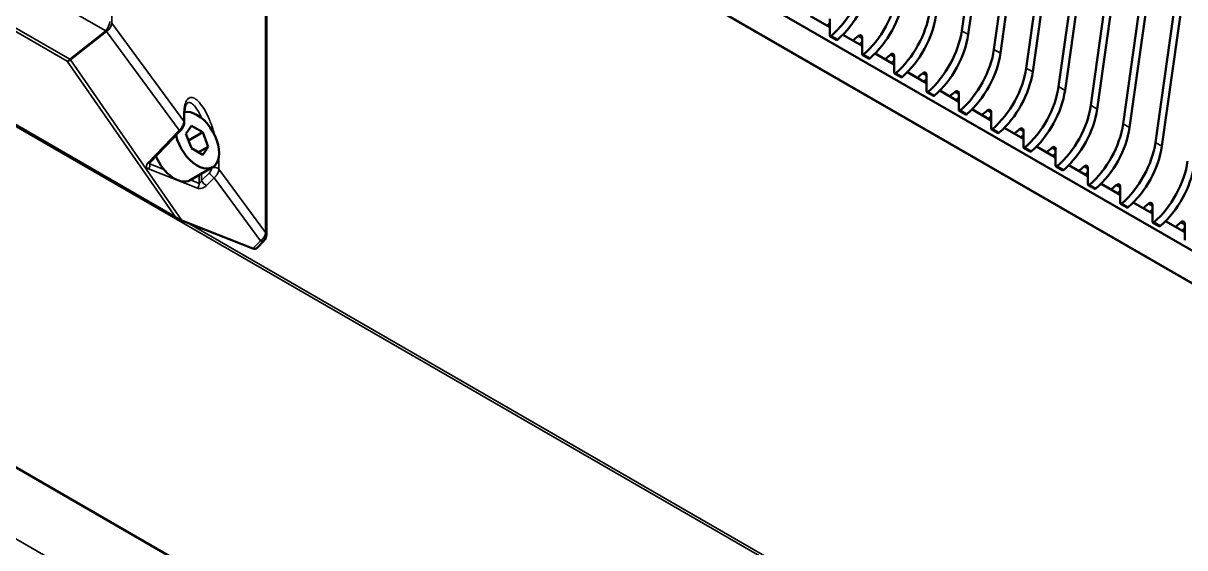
# Model space of a CAD drawing. Header units: millimetres. Extents: x 100 to 5488, y 100 to 4218.
# Drawn here: x 880.4 to 1007.7, y 852.1 to 909.5 of the extents above; entities that cross this region are included whole.
import ezdxf

# ---------------------------------------------------------------- set-up
doc = ezdxf.new("R2010")
doc.units = ezdxf.units.MM
doc.header["$LTSCALE"] = 20
doc.layers.add('Visible (ANSI)', color=7, linetype='Continuous', lineweight=50)
doc.layers.add('Visible Narrow (ANSI)', color=7, linetype='Continuous', lineweight=35)

msp = doc.modelspace()

# ---------------------------------------------------------------- linework, layer by layer
at = {"layer": 'Visible (ANSI)'}
for p, q in [((667.755, 1020.702), (897.146, 888.263)), ((901.875, 946.158), (1090.237, 837.407)), ((987.907, 942.027), (983.232, 908.715)), ((983.939, 908.307), (988.614, 941.618)), ((1125.498, 813.484), (905.908, 940.264)), ((991.442, 939.985), (986.767, 906.674)), ((987.475, 906.266), (992.149, 939.577)), ((907.065, 886.379), (907.065, 938.362)), ((994.978, 937.944), (990.303, 904.633)), ((991.01, 904.224), (995.685, 937.536)), ((998.513, 935.903), (993.839, 902.591)), ((994.546, 902.183), (999.22, 935.495)), ((1002.049, 933.862), (997.374, 900.55)), ((998.081, 900.142), (1002.756, 933.453)), ((1005.584, 931.82), (1000.91, 898.509)), ((1001.617, 898.101), (1006.291, 931.412)), ((1009.12, 929.779), (1004.445, 896.468)), ((1005.152, 896.06), (1009.827, 929.371)), ((968.773, 909.105), (966.675, 910.317)), ((968.773, 910.015), (968.773, 908.221)), ((968.815, 908.129), (969.522, 907.721)), ((972.309, 907.064), (970.21, 908.275)), ((972.309, 907.974), (972.309, 906.179)), ((972.35, 906.088), (973.058, 905.679)), ((975.845, 905.023), (973.746, 906.234)), ((975.845, 905.933), (975.845, 904.138)), ((975.886, 904.046), (976.593, 903.638)), ((979.38, 902.981), (977.281, 904.193)), ((979.38, 903.892), (979.38, 902.097)), ((982.916, 900.94), (980.817, 902.152)), ((979.421, 902.005), (980.129, 901.597)), ((982.916, 901.85), (982.916, 900.056)), ((898.375, 900.796), (898.375, 900.796)), ((982.957, 899.964), (983.664, 899.556)), ((986.451, 898.899), (984.353, 900.11)), ((986.451, 899.809), (986.451, 898.014)), ((898.063, 898.681), (898.063, 899.362)), ((898.865, 898.294), (898.252, 897.423)), ((898.865, 898.294), (900.089, 897.587)), ((894.312, 894.276), (897.693, 897.821)), ((898.252, 897.423), (898.865, 895.844)), ((898.536, 896.69), (900.089, 897.587)), ((900.702, 896.009), (900.089, 897.587)), ((986.493, 897.923), (987.2, 897.514)), ((989.987, 896.858), (987.888, 898.069)), ((989.987, 897.768), (989.987, 895.973)), ((900.089, 895.137), (898.865, 895.844)), ((899.641, 895.396), (900.702, 896.009)), ((900.089, 895.137), (900.702, 896.009)), ((990.028, 895.881), (990.735, 895.473)), ((993.522, 894.816), (991.424, 896.028)), ((993.522, 895.727), (993.522, 893.932)), ((901.177, 893.771), (898.702, 892.342)), ((993.564, 893.84), (994.271, 893.432)), ((997.058, 892.775), (994.959, 893.987)), ((997.058, 893.685), (997.058, 891.891)), ((1000.593, 890.734), (998.495, 891.945)), ((997.099, 891.799), (997.806, 891.391)), ((1000.593, 891.644), (1000.593, 889.849)), ((1000.635, 889.758), (1001.342, 889.35)), ((1004.129, 888.693), (1002.03, 889.904)), ((1004.129, 889.603), (1004.129, 887.808)), ((897.815, 887.935), (905.594, 884.846)), ((1004.17, 887.717), (1004.877, 887.308)), ((1007.664, 886.651), (1005.566, 887.863)), ((1007.664, 887.562), (1007.664, 885.767)), ((906.789, 885.688), (906.051, 884.915)), ((1007.782, 786.874), (874.61, 863.76))]:
    msp.add_line(p, q, dxfattribs=at)
msp.add_arc((906.065, 886.379), 1, 316.36114, 0, dxfattribs=at)
for centre, major_axis, ratio, start_param, end_param in [((967.751, 913.017), (-3.5, -6.062), 0.5773503, 1.0299207, 2.1816616), ((968.458, 912.609), (3.5, 6.062), 0.5773503, 4.1715134, 5.3232542), ((971.286, 910.976), (-3.5, -6.062), 0.5773503, 1.0299207, 2.1816616), ((971.993, 910.568), (3.5, 6.062), 0.5773503, 4.1715134, 5.3232542), ((974.822, 908.935), (-3.5, -6.062), 0.5773503, 1.0299207, 2.1816616), ((975.529, 908.526), (3.5, 6.062), 0.5773503, 4.1715134, 5.3232542), ((942.61, 1035.751), (88.5, 153.286), 0.5773503, 4.1351115, 4.1375835), ((978.357, 906.893), (-3.5, -6.062), 0.5773503, 1.0299207, 2.1816616), ((968.915, 908.302), (-0.1, -0.173), 0.5773503, 5.4977871, 7.313106), ((969.622, 907.894), (-0.1, -0.173), 0.5773503, 0, 1.0299207), ((945.439, 1034.118), (-88.5, -153.286), 0.5773503, 0.9935189, 0.9982698), ((971.955, 907.77), (0.25, 0.433), 0.5773503, 5.4977871, 7.2814551), ((946.146, 1033.709), (88.5, 153.286), 0.5773503, 4.1351115, 4.1375835), ((979.065, 906.485), (3.5, 6.062), 0.5773503, 4.1715134, 5.3232542), ((972.45, 906.261), (-0.1, -0.173), 0.5773503, 5.4977871, 7.313106), ((948.974, 1032.076), (-88.5, -153.286), 0.5773503, 0.9935189, 0.9982698), ((975.491, 905.729), (0.25, 0.433), 0.5773503, 5.4977871, 7.2814551), ((981.893, 904.852), (-3.5, -6.062), 0.5773503, 1.0299207, 2.1816616), ((982.6, 904.444), (3.5, 6.062), 0.5773503, 4.1715134, 5.3232542), ((973.158, 905.853), (-0.1, -0.173), 0.5773503, 0, 1.0299207), ((949.682, 1031.668), (88.5, 153.286), 0.5773503, 4.1351115, 4.1375835), ((975.986, 904.22), (-0.1, -0.173), 0.5773503, 5.4977871, 7.313106), ((976.693, 903.811), (-0.1, -0.173), 0.5773503, 0, 1.0299207), ((952.51, 1030.035), (-88.5, -153.286), 0.5773503, 0.9935189, 0.9982698), ((979.026, 903.688), (0.25, 0.433), 0.5773503, 5.4977871, 7.2814551), ((953.217, 1029.627), (88.5, 153.286), 0.5773503, 4.1351115, 4.1375835), ((985.428, 902.811), (-3.5, -6.062), 0.5773503, 1.0299207, 2.1816616), ((986.136, 902.403), (3.5, 6.062), 0.5773503, 4.1715134, 5.3232542), ((979.521, 902.178), (-0.1, -0.173), 0.5773503, 5.4977871, 7.313106), ((982.562, 901.646), (0.25, 0.433), 0.5773503, 5.4977871, 7.2814551), ((988.964, 900.77), (-3.5, -6.062), 0.5773503, 1.0299207, 2.1816616), ((989.671, 900.361), (3.5, 6.062), 0.5773503, 4.1715134, 5.3232542), ((980.229, 901.77), (-0.1, -0.173), 0.5773503, 0, 1.0299207), ((956.046, 1027.994), (-88.5, -153.286), 0.5773503, 0.9935189, 0.9982698), ((956.753, 1027.586), (88.5, 153.286), 0.5773503, 4.1351115, 4.1375835), ((899.477, 896.716), (-1.7, 2.944), 0.5773503, 1.0690524, 6.1190959), ((899.477, 896.716), (-1.7, 2.944), 0.5773503, 6.1437528, 6.1437698), ((983.057, 900.137), (-0.1, -0.173), 0.5773503, 5.4977871, 7.313106), ((983.764, 899.729), (-0.1, -0.173), 0.5773503, 0, 1.0299207), ((959.581, 1025.953), (-88.5, -153.286), 0.5773503, 0.9935189, 0.9982698), ((986.098, 899.605), (0.25, 0.433), 0.5773503, 5.4977871, 7.2814551), ((992.5, 898.728), (-3.5, -6.062), 0.5773503, 1.0299207, 2.1816616), ((993.207, 898.32), (3.5, 6.062), 0.5773503, 4.1715134, 5.3232542), ((897.563, 898.681), (0.5, 0), 0.5773503, 6.2830455, 6.2831853), ((960.288, 1025.544), (88.5, 153.286), 0.5773503, 4.1351115, 4.1375835), ((996.035, 896.687), (-3.5, -6.062), 0.5773503, 1.0299207, 2.1816616), ((986.593, 898.096), (-0.1, -0.173), 0.5773503, 5.4977871, 7.313106), ((987.3, 897.688), (-0.1, -0.173), 0.5773503, 0, 1.0299207), ((963.117, 1023.911), (-88.5, -153.286), 0.5773503, 0.9935189, 0.9982698), ((989.633, 897.564), (0.25, 0.433), 0.5773503, 5.4977871, 7.2814551), ((963.824, 1023.503), (88.5, 153.286), 0.5773503, 4.1351115, 4.1375835), ((996.742, 896.279), (3.5, 6.062), 0.5773503, 4.1715134, 5.3232542), ((990.128, 896.055), (-0.1, -0.173), 0.5773503, 5.4977871, 7.313106), ((966.652, 1021.87), (-88.5, -153.286), 0.5773503, 0.9935189, 0.9982698), ((993.169, 895.523), (0.25, 0.433), 0.5773503, 5.4977871, 7.2814551), ((999.571, 894.646), (-3.5, -6.062), 0.5773503, 1.0299207, 2.1816616), ((1000.278, 894.238), (3.5, 6.062), 0.5773503, 4.1715134, 5.3232542), ((897.002, 895.287), (1.7, -2.944), 0.5773503, 4.4932803, 6.2831853), ((990.835, 895.646), (-0.1, -0.173), 0.5773503, 0, 1.0299207), ((967.359, 1021.462), (88.5, 153.286), 0.5773503, 4.1351115, 4.1375835), ((893.951, 894.621), (0.362, -0.345), 0.3416332, 6.2831476, 6.283185), ((993.664, 894.013), (-0.1, -0.173), 0.5773503, 5.4977871, 7.313106), ((994.371, 893.605), (-0.1, -0.173), 0.5773503, 0, 1.0299207), ((970.188, 1019.829), (-88.5, -153.286), 0.5773503, 0.9935189, 0.9982698), ((996.704, 893.481), (0.25, 0.433), 0.5773503, 5.4977871, 7.2814551), ((970.895, 1019.421), (88.5, 153.286), 0.5773503, 4.1351115, 4.1375835), ((1003.106, 892.605), (-3.5, -6.062), 0.5773503, 1.0299207, 2.1816616), ((1003.813, 892.196), (3.5, 6.062), 0.5773503, 4.1715134, 5.3232542), ((1000.24, 891.44), (0.25, 0.433), 0.5773503, 5.4977871, 7.2814551), ((997.199, 891.972), (-0.1, -0.173), 0.5773503, 5.4977871, 7.313106), ((997.906, 891.564), (-0.1, -0.173), 0.5773503, 0, 1.0299207), ((973.723, 1017.788), (-88.5, -153.286), 0.5773503, 0.9935189, 0.9982698), ((974.43, 1017.379), (88.5, 153.286), 0.5773503, 4.1351115, 4.1375835), ((1000.735, 889.931), (-0.1, -0.173), 0.5773503, 5.4977871, 7.313106), ((1001.442, 889.523), (-0.1, -0.173), 0.5773503, 0, 1.0299207), ((977.259, 1015.746), (-88.5, -153.286), 0.5773503, 0.9935189, 0.9982698), ((1003.775, 889.399), (0.25, 0.433), 0.5773503, 5.4977871, 7.2814551), ((897.117, 889.097), (1.772, -1.211), 0.3215252, 4.944777, 5.3234392), ((977.966, 1015.338), (88.5, 153.286), 0.5773503, 4.1351115, 4.1375835), ((1004.27, 887.89), (-0.1, -0.173), 0.5773503, 5.4977871, 7.313106), ((1004.977, 887.481), (-0.1, -0.173), 0.5773503, 0, 1.0299207), ((980.794, 1013.705), (-88.5, -153.286), 0.5773503, 0.9935189, 0.9982698), ((1007.311, 887.358), (0.25, 0.433), 0.5773503, 5.4977871, 7.2814551), ((981.501, 1013.297), (88.5, 153.286), 0.5773503, 4.1351115, 4.1375835), ((905.487, 885.773), (0.467, -0.93), 0.5711118, 5.7127976, 6.4848623)]:
    msp.add_ellipse(centre, major_axis=major_axis, ratio=ratio, start_param=start_param, end_param=end_param, dxfattribs=at)
for points, knots in [([(898.375, 900.796), (898.368, 900.791), (898.341, 900.772), (898.252, 900.633), (898.186, 900.474), (898.102, 900.069), (898.076, 899.837), (898.064, 899.507), (898.063, 899.435), (898.063, 899.361)], [0, 0, 0, 0, 0.08482142, 0.08482142, 0.20612316, 0.20612316, 0.31024139, 0.31024139, 0.33790901, 0.33790901, 0.33790901, 0.33790901]), ([(898.063, 898.681), (898.063, 898.576), (898.045, 898.468), (897.982, 898.262), (897.936, 898.16), (897.826, 897.978), (897.763, 897.894), (897.693, 897.821)], [0, 0, 0, 0, 0.033179294, 0.033179294, 0.065907777, 0.065907777, 0.097090754, 0.097090754, 0.097090754, 0.097090754]), ([(894.312, 894.276), (894.295, 894.258), (894.281, 894.24), (894.262, 894.213), (894.257, 894.202), (894.252, 894.192), (894.252, 894.19), (894.252, 894.19)], [0, 0, 0, 0, 0.009167662, 0.009167662, 0.017415891, 0.017415891, 0.02300046, 0.02300046, 0.02300046, 0.02300046])]:
    msp.add_open_spline(points, degree=3, knots=knots, dxfattribs=at)
at = {"layer": 'Visible Narrow (ANSI)'}
for p, q in [((890.121, 961.526), (890.121, 909.542)), ((1116.221, 761.617), (783.566, 953.675)), ((1125.539, 813.392), (905.994, 940.146)), ((906.985, 886.604), (906.985, 938.588)), ((889.472, 908.72), (843.989, 934.98)), ((840.619, 931.508), (885.517, 905.586)), ((885.257, 905.374), (840.352, 931.3)), ((889.472, 908.72), (885.517, 905.586)), ((885.599, 905.516), (889.554, 908.65)), ((897.508, 897.832), (889.554, 908.65)), ((890.121, 909.542), (898.023, 898.794)), ((983.232, 908.715), (983.939, 908.307)), ((969.656, 907.755), (968.949, 908.163)), ((971.881, 908.126), (972.309, 907.879)), ((973.192, 905.714), (972.485, 906.122)), ((975.416, 906.085), (975.845, 905.837)), ((986.767, 906.674), (987.475, 906.266)), ((885.257, 905.374), (897.146, 888.263)), ((897.815, 887.935), (885.599, 905.516)), ((976.727, 903.673), (976.02, 904.081)), ((978.952, 904.043), (979.38, 903.796)), ((990.303, 904.633), (991.01, 904.224)), ((993.839, 902.591), (994.546, 902.183)), ((980.263, 901.632), (979.556, 902.04)), ((982.487, 902.002), (982.916, 901.755)), ((900.451, 899.766), (900.451, 899.766)), ((983.798, 899.59), (983.091, 899.999)), ((986.023, 899.961), (986.451, 899.714)), ((997.374, 900.55), (998.081, 900.142)), ((898.023, 898.794), (898.023, 899.474)), ((1000.91, 898.509), (1001.617, 898.101)), ((897.508, 897.832), (894.128, 894.287)), ((987.334, 897.549), (986.627, 897.957)), ((989.558, 897.92), (989.987, 897.673)), ((990.869, 895.508), (990.162, 895.916)), ((993.094, 895.879), (993.522, 895.631)), ((1004.445, 896.468), (1005.152, 896.06)), ((894.136, 893.593), (899.515, 891.457)), ((894.313, 894.276), (894.313, 894.131)), ((895.844, 893.522), (894.313, 894.131)), ((901.061, 893.659), (901.061, 893.704)), ((901.868, 894.245), (901.868, 893.564)), ((901.868, 893.564), (906.985, 886.604)), ((994.405, 893.467), (993.698, 893.875)), ((996.629, 893.837), (997.058, 893.59)), ((899.692, 891.995), (898.749, 892.369)), ((899.692, 891.995), (899.692, 892.914)), ((900.824, 893.15), (899.972, 892.299)), ((899.972, 893.075), (899.972, 892.299)), ((900.496, 891.758), (901.348, 892.609)), ((906.419, 885.712), (901.348, 892.609)), ((997.94, 891.425), (997.233, 891.834)), ((1000.165, 891.796), (1000.593, 891.549)), ((1001.476, 889.384), (1000.769, 889.792)), ((1003.701, 889.755), (1004.129, 889.508)), ((898.4, 887.703), (1125.539, 756.564)), ((1005.012, 887.343), (1004.304, 887.751)), ((1007.236, 887.714), (1007.664, 887.466)), ((906.419, 885.712), (905.594, 884.846)), ((865.902, 860.971), (1016.491, 774.028))]:
    msp.add_line(p, q, dxfattribs=at)
for centre, major_axis, ratio, start_param, end_param in [((889.2, 909.317), (0.5, 0.866), 0.5773503, 4.321831, 5.4977871), ((889.2, 909.317), (-0.621, 0.784), 0.2040298, 2.2608317, 2.4077464), ((889.2, 909.317), (-0.806, -0.592), 0.7515891, 1.4607677, 2.6367729), ((885.245, 906.183), (0.5, 0.866), 0.5773503, 3.9444441, 4.3217819), ((885.245, 906.183), (-0.821, -0.571), 0.7527525, 1.102193, 1.4808552), ((885.245, 906.183), (0.621, -0.784), 0.2040298, 5.4024307, 5.5493391), ((897.563, 899.362), (0.5, 0), 0.5773503, 0, 0.4014226), ((897.563, 898.681), (0.5, 0), 0.5773503, 0, 0.4014257), ((897.331, 898.166), (0.362, -0.345), 0.3416332, 5.5111207, 6.2831853), ((893.951, 894.621), (0.362, -0.345), 0.3416332, 5.5111207, 6.2831479), ((893.959, 893.926), (-0.185, -0.465), 0.6594815, 1.0596601, 2.2658209), ((901.408, 893.452), (0.5, 0), 0.5773503, 0.4014277, 2.3387386), ((901.408, 894.132), (0.5, 0), 0.5773503, 0.4014307, 0.9552444), ((899.338, 891.79), (-0.185, -0.465), 0.6594815, 1.0596569, 2.2658207), ((900.319, 892.092), (0.353, -0.354), 0.3192952, 3.8100559, 5.5191263), ((901.171, 892.942), (-0.353, 0.354), 0.3192952, 0.6684658, 2.3775345), ((906.065, 886.379), (0.806, 0.592), 0.7515891, 4.6023603, 5.7783655), ((906.065, 886.379), (0.724, -0.69), 0.3416332, 5.5111207, 6.2831853), ((906.065, 886.379), (1, 0), 0.5773503, 0, 0.4014257)]:
    msp.add_ellipse(centre, major_axis=major_axis, ratio=ratio, start_param=start_param, end_param=end_param, dxfattribs=at)
for points, knots in [([(901.431, 897.206), (901.375, 897.412), (901.191, 898.041), (900.809, 899.071), (900.291, 900.107), (899.721, 900.918), (899.177, 901.378), (898.682, 901.46), (898.301, 901.126), (898.075, 900.454), (898.024, 899.833), (898.023, 899.474)], [0.22804787, 0.22804787, 0.22804787, 0.22804787, 0.27272727, 0.36363636, 0.45454545, 0.54545455, 0.63636364, 0.72727273, 0.81818182, 0.90909091, 1, 1, 1, 1]), ([(898.375, 900.796), (898.457, 900.845), (898.672, 900.883), (899.069, 900.648), (899.536, 900.048), (899.846, 899.457), (899.991, 899.131)], [0.24121552, 0.24121552, 0.24121552, 0.24121552, 0.31166095, 0.40973748, 0.51031476, 0.60643386, 0.60643386, 0.60643386, 0.60643386]), ([(898.023, 898.794), (898.023, 898.697), (898.005, 898.589), (897.966, 898.474), (897.926, 898.359), (897.864, 898.238), (897.785, 898.128), (897.706, 898.017), (897.611, 897.917), (897.508, 897.832)], [0, 0, 0, 0, 0.33333333, 0.33333333, 0.33333333, 0.66666667, 0.66666667, 0.66666667, 1, 1, 1, 1]), ([(894.313, 894.131), (894.303, 894.13), (894.295, 894.132), (894.287, 894.135), (894.28, 894.139), (894.273, 894.145), (894.268, 894.153), (894.262, 894.162), (894.258, 894.173), (894.256, 894.186), (894.256, 894.19), (894.255, 894.194), (894.255, 894.198)], [0, 0, 0, 0, 0.14285714, 0.14285714, 0.14285714, 0.28571429, 0.28571429, 0.28571429, 0.42857143, 0.42857143, 0.42857143, 0.46608613, 0.46608613, 0.46608613, 0.46608613]), ([(901.061, 893.659), (901.061, 893.635), (901.059, 893.61), (901.055, 893.584), (901.05, 893.553), (901.042, 893.521), (901.032, 893.489), (901.021, 893.453), (901.006, 893.417), (900.989, 893.382), (900.97, 893.343), (900.947, 893.305), (900.923, 893.269), (900.896, 893.231), (900.867, 893.195), (900.836, 893.163), (900.832, 893.158), (900.828, 893.154), (900.824, 893.15)], [0, 0, 0, 0, 0.1479091, 0.1479091, 0.1479091, 0.3256751, 0.3256751, 0.3256751, 0.523765, 0.523765, 0.523765, 0.7398147, 0.7398147, 0.7398147, 0.9700708, 0.9700708, 0.9700708, 1, 1, 1, 1]), ([(901.348, 892.609), (901.444, 892.685), (901.534, 892.776), (901.612, 892.88), (901.691, 892.984), (901.757, 893.101), (901.801, 893.219), (901.845, 893.337), (901.868, 893.454), (901.868, 893.564)], [0, 0, 0, 0, 0.33333333, 0.33333333, 0.33333333, 0.66666667, 0.66666667, 0.66666667, 1, 1, 1, 1]), ([(899.972, 892.299), (899.97, 892.296), (899.969, 892.293), (899.967, 892.29), (899.959, 892.272), (899.949, 892.255), (899.94, 892.237), (899.928, 892.218), (899.917, 892.199), (899.905, 892.181), (899.891, 892.161), (899.877, 892.141), (899.862, 892.123), (899.846, 892.103), (899.83, 892.084), (899.813, 892.068), (899.795, 892.049), (899.776, 892.034), (899.758, 892.022), (899.739, 892.008), (899.72, 892), (899.703, 891.996), (899.699, 891.995), (899.695, 891.995), (899.692, 891.995)], [0.00000012, 0.00000012, 0.00000012, 0.00000012, 0.01985726, 0.01985726, 0.01985726, 0.13585931, 0.13585931, 0.13585931, 0.2654826, 0.2654826, 0.2654826, 0.41061976, 0.41061976, 0.41061976, 0.57244242, 0.57244242, 0.57244242, 0.7525286, 0.7525286, 0.7525286, 0.9519984, 0.9519984, 0.9519984, 1, 1, 1, 1])]:
    msp.add_open_spline(points, degree=3, knots=knots, dxfattribs=at)
for points in [[(901.868, 894.245), (901.867, 894.446), (901.859, 894.651), (901.844, 894.862)], [(894.128, 894.287), (894.058, 894.214), (893.96, 894.07), (893.914, 893.858), (893.973, 893.693), (894.07, 893.619), (894.136, 893.593)], [(899.515, 891.457), (899.585, 891.432), (899.734, 891.407), (899.996, 891.45), (900.266, 891.567), (900.422, 891.687), (900.496, 891.758)]]:
    msp.add_open_spline(points, degree=3, dxfattribs=at)

doc.saveas('drawing.dxf')
